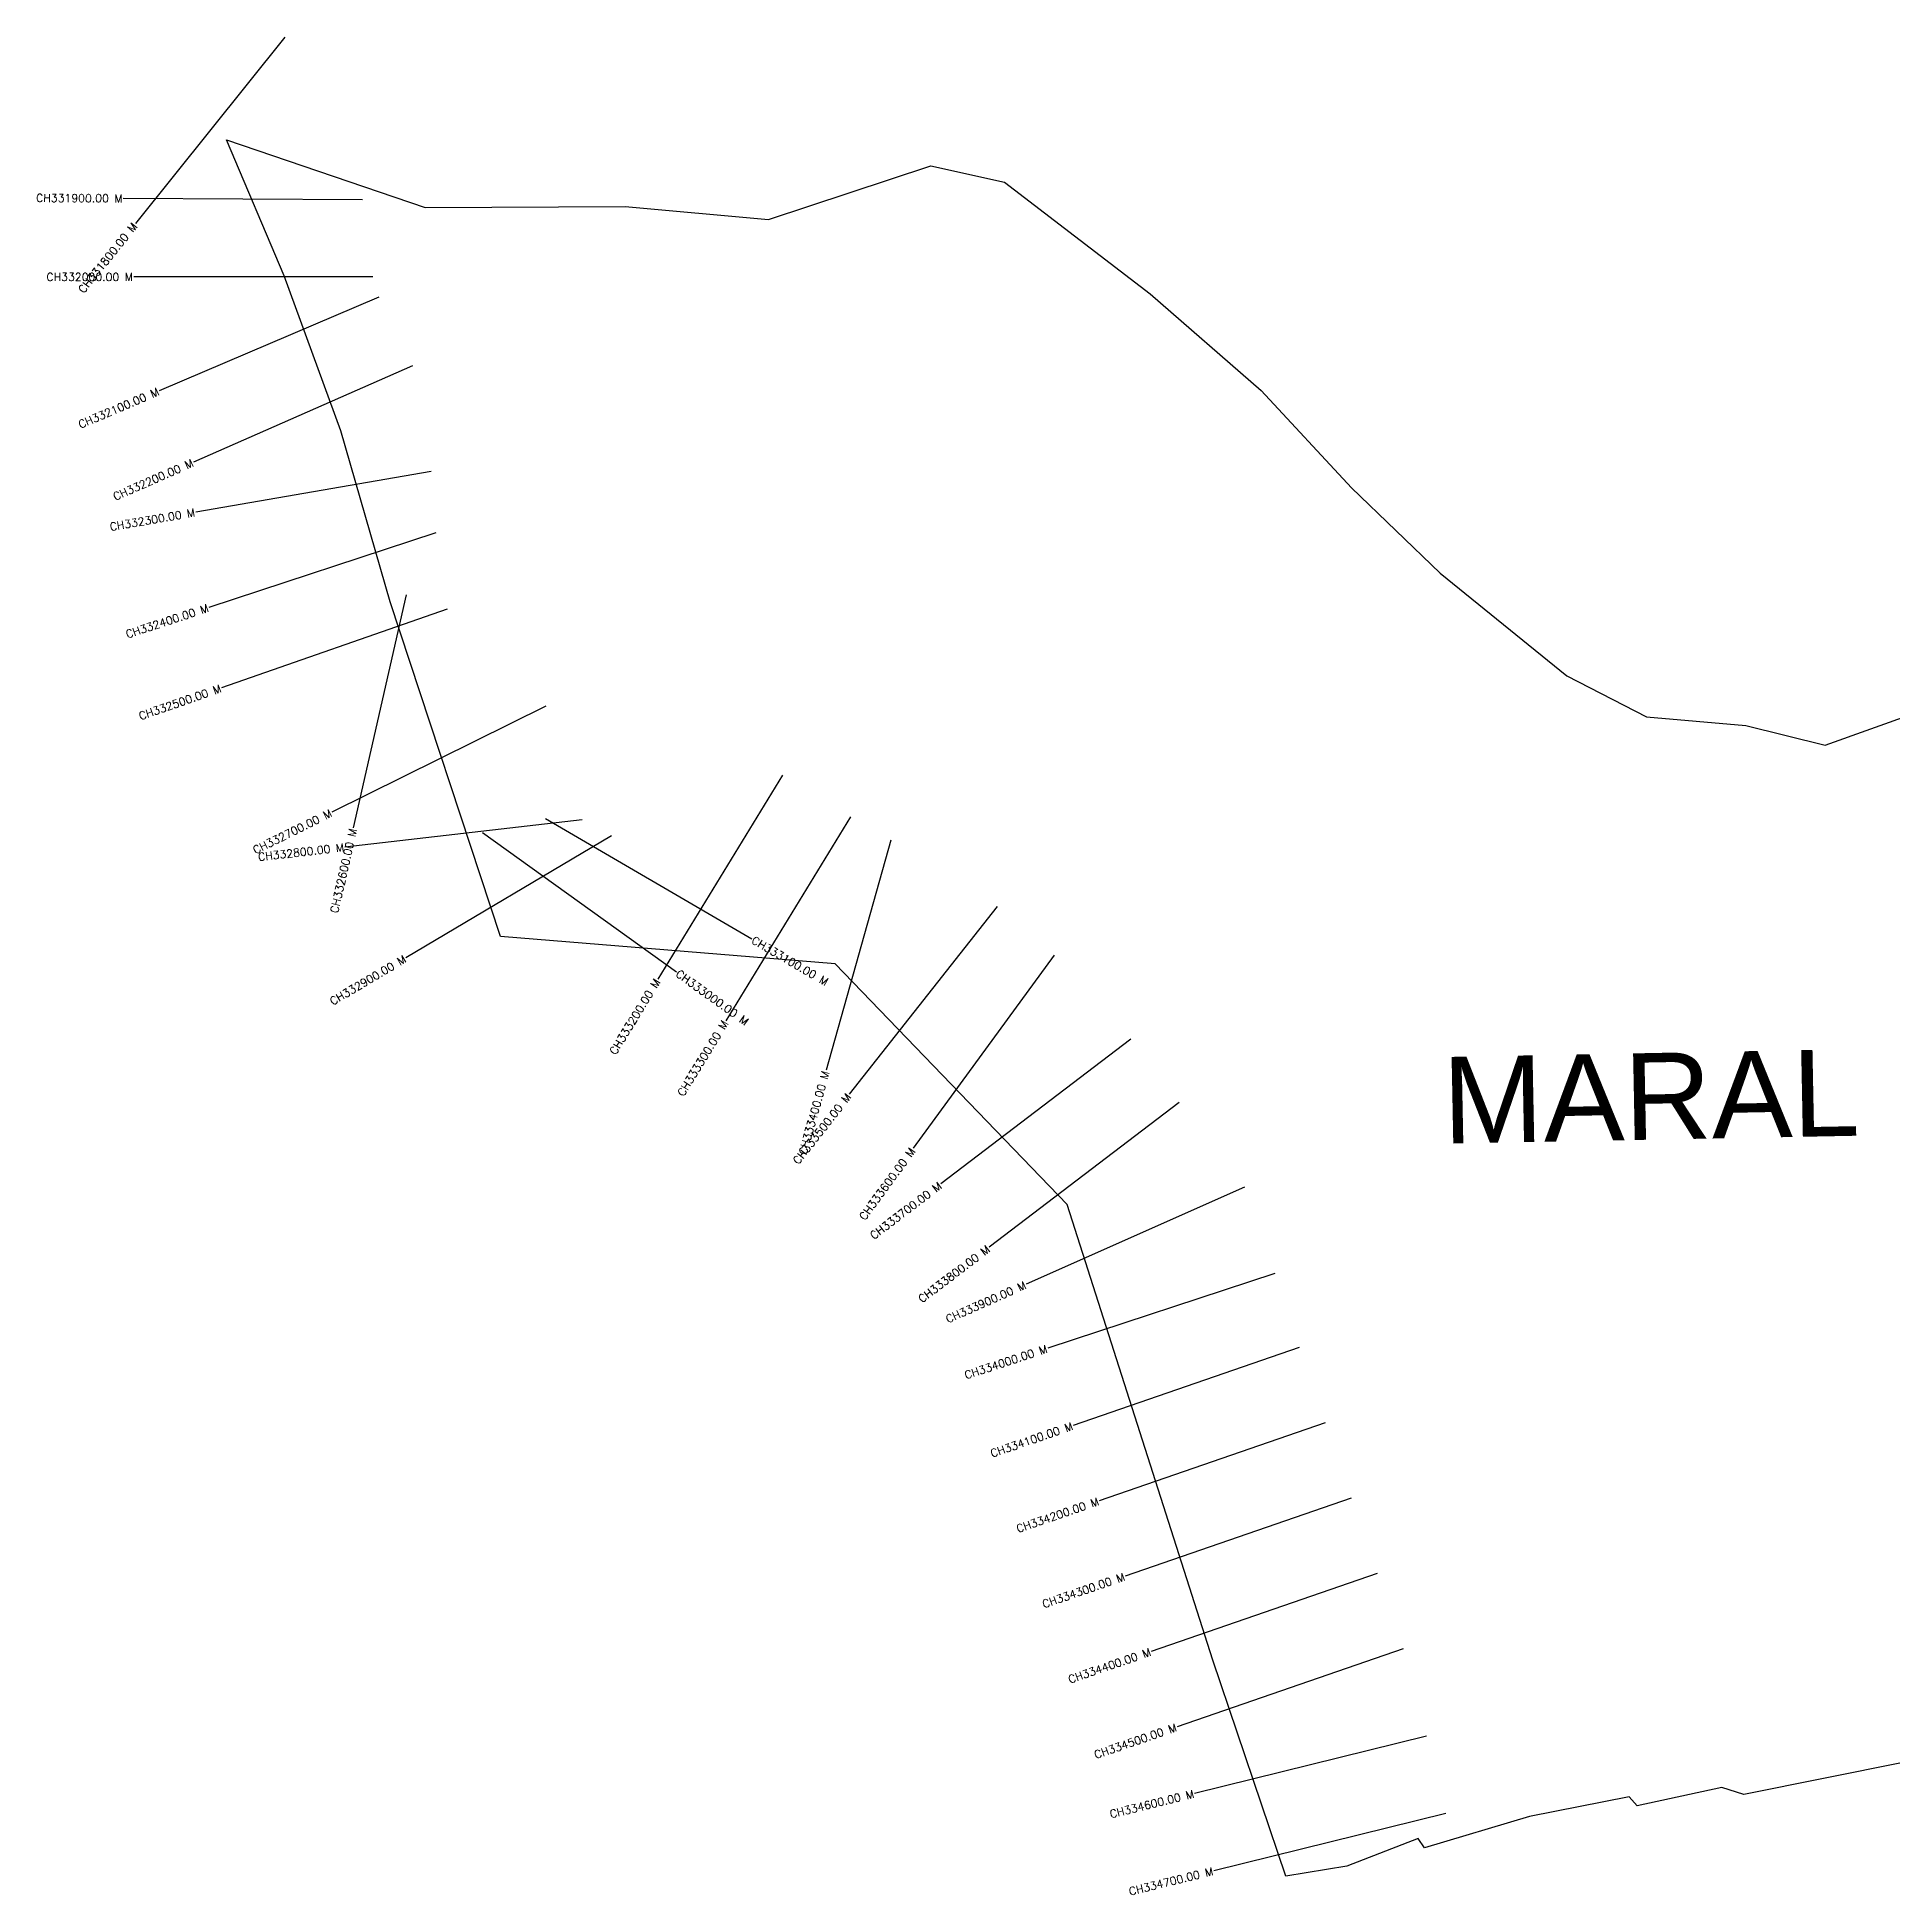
# Model space of a CAD drawing. Header units: metres. Extents: x 288578 to 293181, y 1991290 to 1993622.
# Drawn here: x 288578 to 290908, y 1991290 to 1993622 of the extents above; entities that cross this region are included whole.
import ezdxf
from ezdxf.enums import TextEntityAlignment as Align

# ---------------------------------------------------------------- set-up
doc = ezdxf.new("R2010")
doc.units = ezdxf.units.M
doc.header["$MEASUREMENT"] = 0
for name, color, linetype in [('CS', 134, 'Continuous'), ('CSMark', 6, 'Continuous'), ('village', 3, 'Continuous'), ('VILLAGE NAME', 250, 'Continuous')]:
    doc.layers.add(name, color=color, linetype=linetype)
doc.styles.get("Standard").update_dxf_attribs({"font": 'simplex.shx'})

msp = doc.modelspace()

# ---------------------------------------------------------------- linework, layer by layer
at = {"layer": 'CS'}
for p, q in [((288889.4, 1993622), (288701.6, 1993388)), ((288986.5, 1993418), (288686.5, 1993419.6)), ((288999.5, 1993321), (288699.5, 1993321)), ((289007.4, 1993295.8), (288731.4, 1993178.1)), ((289049.3, 1993209.4), (288774.6, 1993088.7)), ((289073, 1993077), (288777.4, 1993025.8)), ((289078.9, 1992999.8), (288793.9, 1992906.2)), ((289041.5, 1992922.1), (288975.1, 1992629.6)), ((289093.1, 1992904), (288809.8, 1992805.3)), ((289217, 1992782.4), (288948.2, 1992649.2)), ((289514.1, 1992695.5), (289357.4, 1992439.7)), ((289262.5, 1992639.4), (288964.4, 1992605.3)), ((289216.4, 1992641.2), (289475.6, 1992490.2)), ((289599.4, 1992643.3), (289442.7, 1992387.4)), ((289299.1, 1992619.5), (289041, 1992466.5)), ((289137.3, 1992623.7), (289380.9, 1992448.7)), ((289649.7, 1992614), (289568.6, 1992325.2)), ((289783.3, 1992531), (289597.7, 1992295.3)), ((289854.8, 1992469.6), (289677.9, 1992227.3)), ((289951.3, 1992364.2), (289712.6, 1992182.5)), ((290011.9, 1992284.6), (289773.2, 1992103)), ((290093.7, 1992178.7), (289819.6, 1992056.7)), ((290131.7, 1992070.1), (289846.8, 1991976.3)), ((290162.5, 1991977.1), (289878.8, 1991879.4)), ((290195.1, 1991882.6), (289911.4, 1991784.9)), ((290227.6, 1991788), (289944, 1991690.3)), ((290260.2, 1991693.5), (289976.5, 1991595.8)), ((290292.8, 1991598.9), (290009.1, 1991501.2)), ((290322.4, 1991489.6), (290031.1, 1991417.5)), ((290346.4, 1991392.5), (290055.1, 1991320.5))]:
    msp.add_line(p, q, dxfattribs=at)
at = {"layer": 'village', "color": 3, "true_color": 0x00ff00}
msp.add_polyline3d([(290922.5, 1991456.7, 0), (290720.5, 1991416.1, 0), (290693.1, 1991424.9, 0), (290586.8, 1991402, 0), (290576.7, 1991413.4, 0), (290451.6, 1991388.4, 0), (290319.6, 1991349.2, 0), (290311.9, 1991360.9, 0), (290222.4, 1991326.2, 0), (290145.7, 1991313.5, 0), (290054, 1991585, 0), (289871.2, 1992156.7, 0), (289580.2, 1992458.7, 0), (289160.1, 1992493.2, 0), (289021.6, 1992913.3, 0), (288959.7, 1993127.9, 0), (288888.3, 1993322.6, 0), (288815.8, 1993493.3, 0), (289065.5, 1993408.3, 0), (289316.4, 1993409.4, 0), (289496.4, 1993392.9, 0), (289700.2, 1993460.6, 0), (289792.4, 1993440.1, 0), (289975.4, 1993299.7, 0), (290114.6, 1993178.6, 0), (290228.2, 1993056.2, 0), (290339.5, 1992949.4, 0), (290498.3, 1992820.3, 0), (290598.2, 1992769, 0), (290723, 1992758, 0), (290822.5, 1992733.2, 0), (290937.4, 1992774.4, 0)], dxfattribs=at)

# ---------------------------------------------------------------- texts
at = {"layer": 'CSMark'}
for s, rotation, p in [('CH331900.00 M', 359.7053, (288685.5, 1993419.6)), ('CH331800.00 M', 51.2455, (288700.9, 1993387.3)), ('CH332100.00 M', 23.0883, (288730.5, 1993177.7)), ('CH332200.00 M', 23.7347, (288773.7, 1993088.3)), ('CH332300.00 M', 9.8259, (288776.4, 1993025.6)), ('CH332400.00 M', 18.1888, (288793, 1992905.9)), ('CH332500.00 M', 19.2098, (288808.9, 1992805)), ('CH332700.00 M', 26.3504, (288947.3, 1992648.8)), ('CH332600.00 M', 77.2042, (288974.9, 1992628.6)), ('CH332800.00 M', 6.5359, (288963.4, 1992605.2)), ('CH332900.00 M', 30.647, (289040.2, 1992466)), ('CH333200.00 M', 58.5144, (289356.9, 1992438.8)), ('CH333300.00 M', 58.5144, (289442.2, 1992386.6)), ('CH333400.00 M', 74.3263, (289568.3, 1992324.2)), ('CH333500.00 M', 51.7821, (289597, 1992294.5)), ('CH333600.00 M', 53.8724, (289677.3, 1992226.5)), ('CH333700.00 M', 37.271, (289711.8, 1992181.9)), ('CH333800.00 M', 37.271, (289772.4, 1992102.4)), ('CH333900.00 M', 23.991, (289818.7, 1992056.3)), ('CH334000.00 M', 18.2147, (289845.8, 1991976)), ('CH334100.00 M', 19.0049, (289877.9, 1991879.1)), ('CH334200.00 M', 19.0049, (289910.5, 1991784.6)), ('CH334300.00 M', 19.0049, (289943, 1991690)), ('CH334400.00 M', 19.0049, (289975.6, 1991595.5)), ('CH334500.00 M', 19.0049, (290008.2, 1991500.9)), ('CH334600.00 M', 13.8945, (290030.2, 1991417.3)), ('CH334700.00 M', 13.8945, (290054.2, 1991320.2))]:
    msp.add_text(s, height=10, rotation=rotation, dxfattribs=at).set_placement(p, align=Align.MIDDLE_RIGHT)
msp.add_text('CH332000.00 M', height=10, dxfattribs=at).set_placement((288698.5, 1993321), align=Align.MIDDLE_RIGHT)
for s, rotation, p in [('CH333100.00 M', 329.7613, (289476.4, 1992489.7)), ('CH333000.00 M', 324.3172, (289381.7, 1992448.1))]:
    msp.add_text(s, height=10, rotation=rotation, dxfattribs=at).set_placement(p, align=Align.MIDDLE_LEFT)
at = {"layer": 'VILLAGE NAME', "insert": (290341.3, 1992341.8), "char_height": 108.748, "attachment_point": 1, "rotation": 1.1028}
msp.add_mtext_dynamic_manual_height_columns('{\\fArial|b0|i0|c0|p34;MARAL}', width=1571.314, gutter_width=543.7, heights=[0], dxfattribs=at)

doc.saveas('drawing.dxf')
